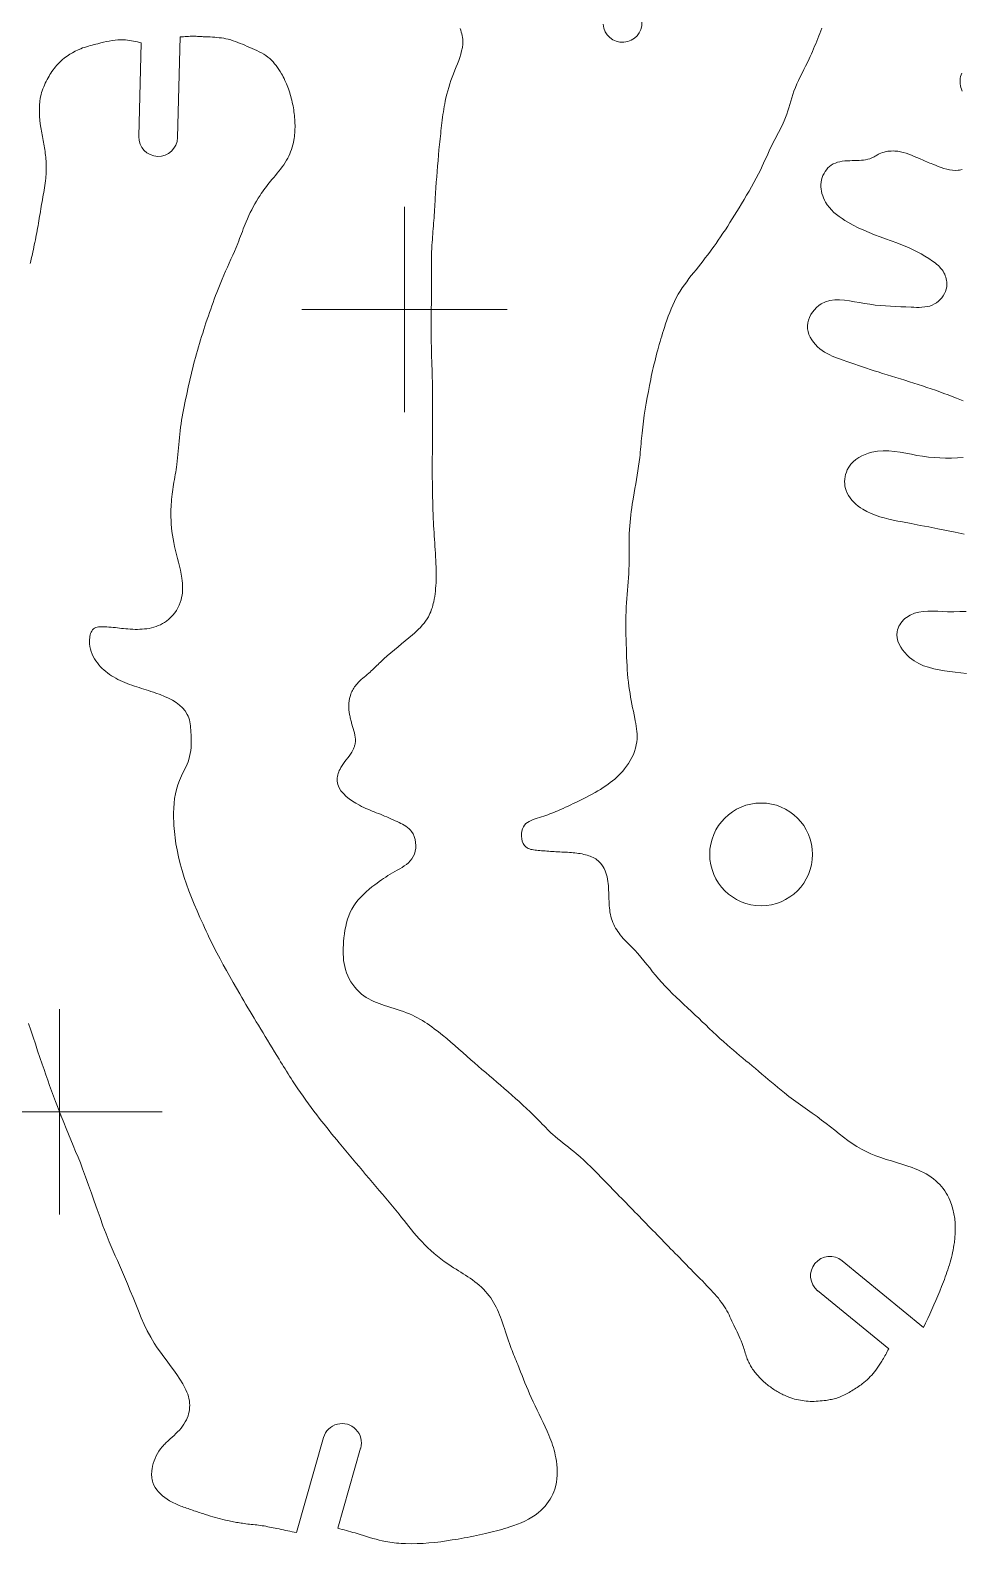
# Model space of a CAD drawing. Header units: millimetres. Extents: x -0.1 to 63, y 0 to 35.
# Drawn here: x 32.81 to 41.88, y 0.95 to 15.68 of the extents above; entities that cross this region are included whole.
import ezdxf

# ---------------------------------------------------------------- set-up
doc = ezdxf.new("R2010")
doc.units = ezdxf.units.MM
doc.header["$MEASUREMENT"] = 0
doc.header["$PDMODE"] = 2
doc.layers.add('layout2', color=7, linetype='CONTINUOUS', lineweight=0)
doc.layers.add('screw', color=7, linetype='CONTINUOUS', lineweight=0)

msp = doc.modelspace()

# ---------------------------------------------------------------- linework, layer by layer
at = {"layer": 'layout2', "color": 1, "linetype": 'CONTINUOUS'}
for p, q in [((33.871, 14.646), (33.895, 15.558)), ((34.246, 14.637), (34.272, 15.616)), ((35.667, 1.98), (35.404, 1.055)), ((36.028, 1.877), (35.806, 1.099))]:
    msp.add_line(p, q, dxfattribs=at)
at = {"layer": 'layout2', "color": 5, "linetype": 'CONTINUOUS'}
for p, q in [((40.712, 3.701), (41.504, 3.051)), ((40.474, 3.411), (41.165, 2.844))]:
    msp.add_line(p, q, dxfattribs=at)
at = {"layer": 'layout2', "color": 1, "linetype": 'CONTINUOUS'}
for points in [[(35.806, 1.099), (35.827, 1.093), (35.848, 1.087), (35.869, 1.082), (35.89, 1.076), (35.911, 1.07), (35.932, 1.064), (35.953, 1.058), (35.974, 1.052), (35.995, 1.046), (36.025, 1.036), (36.056, 1.027), (36.086, 1.018), (36.116, 1.008), (36.147, 0.999), (36.178, 0.991), (36.208, 0.983), (36.239, 0.975), (36.27, 0.969), (36.292, 0.965), (36.313, 0.961), (36.335, 0.958), (36.356, 0.956), (36.378, 0.954), (36.4, 0.952), (36.421, 0.95), (36.443, 0.949), (36.465, 0.948), (36.522, 0.947), (36.579, 0.948), (36.636, 0.951), (36.693, 0.955), (36.75, 0.96), (36.807, 0.967), (36.864, 0.975), (36.92, 0.984), (36.977, 0.993), (37.006, 0.998), (37.036, 1.004), (37.066, 1.009), (37.095, 1.015), (37.125, 1.021), (37.154, 1.027), (37.184, 1.033), (37.213, 1.04), (37.243, 1.046), (37.269, 1.052), (37.296, 1.059), (37.322, 1.065), (37.349, 1.072), (37.376, 1.079), (37.402, 1.087), (37.428, 1.095), (37.455, 1.103), (37.481, 1.111), (37.518, 1.124), (37.554, 1.138), (37.59, 1.152), (37.626, 1.168), (37.66, 1.186), (37.693, 1.205), (37.725, 1.226), (37.756, 1.249), (37.785, 1.275), (37.804, 1.294), (37.823, 1.314), (37.84, 1.335), (37.856, 1.358), (37.871, 1.381), (37.884, 1.405), (37.897, 1.429), (37.907, 1.454), (37.917, 1.48), (37.926, 1.513), (37.933, 1.546), (37.938, 1.58), (37.941, 1.614), (37.941, 1.648), (37.94, 1.683), (37.938, 1.717), (37.933, 1.751), (37.927, 1.785), (37.922, 1.81), (37.916, 1.835), (37.91, 1.859), (37.903, 1.884), (37.895, 1.908), (37.887, 1.932), (37.879, 1.956), (37.87, 1.979), (37.86, 2.003), (37.843, 2.044), (37.824, 2.086), (37.805, 2.127), (37.786, 2.167), (37.766, 2.208), (37.746, 2.249), (37.726, 2.289), (37.707, 2.33), (37.688, 2.371), (37.672, 2.406), (37.657, 2.442), (37.642, 2.477), (37.627, 2.513), (37.613, 2.549), (37.599, 2.585), (37.584, 2.62), (37.57, 2.656), (37.556, 2.692), (37.548, 2.711), (37.54, 2.731), (37.532, 2.75), (37.524, 2.769), (37.516, 2.789), (37.509, 2.808), (37.501, 2.827), (37.494, 2.847), (37.486, 2.866), (37.476, 2.895), (37.466, 2.924), (37.457, 2.953), (37.447, 2.982), (37.438, 3.011), (37.429, 3.041), (37.419, 3.07), (37.409, 3.099), (37.399, 3.128), (37.39, 3.152), (37.38, 3.177), (37.37, 3.201), (37.359, 3.225), (37.347, 3.249), (37.335, 3.273), (37.322, 3.295), (37.309, 3.318), (37.294, 3.34), (37.278, 3.362), (37.26, 3.383), (37.242, 3.404), (37.223, 3.424), (37.203, 3.444), (37.182, 3.463), (37.161, 3.481), (37.139, 3.498), (37.117, 3.515), (37.095, 3.531), (37.072, 3.546), (37.049, 3.561), (37.026, 3.576), (37.003, 3.59), (36.98, 3.605), (36.956, 3.619), (36.933, 3.634), (36.91, 3.648), (36.876, 3.672), (36.842, 3.696), (36.808, 3.721), (36.776, 3.747), (36.743, 3.773), (36.712, 3.801), (36.681, 3.829), (36.652, 3.858), (36.623, 3.888), (36.597, 3.916), (36.571, 3.945), (36.547, 3.974), (36.522, 4.004), (36.498, 4.034), (36.474, 4.064), (36.451, 4.094), (36.427, 4.124), (36.403, 4.154), (36.371, 4.193), (36.339, 4.233), (36.307, 4.271), (36.274, 4.31), (36.241, 4.349), (36.209, 4.387), (36.176, 4.426), (36.143, 4.464), (36.11, 4.503), (36.077, 4.541), (36.045, 4.579), (36.013, 4.618), (35.98, 4.656), (35.948, 4.695), (35.916, 4.733), (35.884, 4.772), (35.852, 4.811), (35.82, 4.849), (35.796, 4.879), (35.771, 4.909), (35.746, 4.939), (35.722, 4.97), (35.698, 5), (35.673, 5.03), (35.649, 5.06), (35.625, 5.091), (35.602, 5.122), (35.574, 5.157), (35.547, 5.193), (35.521, 5.23), (35.494, 5.266), (35.468, 5.303), (35.442, 5.34), (35.417, 5.377), (35.392, 5.414), (35.367, 5.452), (35.352, 5.475), (35.337, 5.499), (35.323, 5.522), (35.308, 5.546), (35.293, 5.569), (35.279, 5.593), (35.264, 5.616), (35.25, 5.64), (35.235, 5.664), (35.213, 5.701), (35.191, 5.737), (35.168, 5.774), (35.146, 5.811), (35.123, 5.848), (35.101, 5.884), (35.079, 5.921), (35.056, 5.958), (35.034, 5.995), (35.013, 6.029), (34.993, 6.062), (34.973, 6.096), (34.953, 6.13), (34.932, 6.164), (34.912, 6.198), (34.892, 6.232), (34.872, 6.266), (34.852, 6.3), (34.82, 6.356), (34.787, 6.412), (34.755, 6.469), (34.723, 6.526), (34.692, 6.583), (34.661, 6.641), (34.631, 6.698), (34.601, 6.756), (34.572, 6.815), (34.556, 6.847), (34.541, 6.879), (34.525, 6.912), (34.51, 6.945), (34.495, 6.977), (34.48, 7.01), (34.465, 7.043), (34.451, 7.076), (34.437, 7.11), (34.41, 7.174), (34.384, 7.238), (34.358, 7.303), (34.335, 7.368), (34.312, 7.434), (34.292, 7.5), (34.273, 7.567), (34.257, 7.634), (34.242, 7.702), (34.237, 7.731), (34.232, 7.761), (34.228, 7.79), (34.224, 7.82), (34.22, 7.85), (34.217, 7.88), (34.214, 7.91), (34.212, 7.94), (34.211, 7.97), (34.209, 8.016), (34.209, 8.062), (34.21, 8.109), (34.214, 8.155), (34.219, 8.201), (34.226, 8.246), (34.236, 8.29), (34.249, 8.334), (34.265, 8.377), (34.275, 8.4), (34.285, 8.423), (34.296, 8.446), (34.308, 8.468), (34.319, 8.491), (34.33, 8.513), (34.34, 8.536), (34.349, 8.559), (34.357, 8.582), (34.365, 8.611), (34.371, 8.639), (34.376, 8.668), (34.379, 8.698), (34.381, 8.728), (34.381, 8.758), (34.381, 8.788), (34.379, 8.819), (34.378, 8.85), (34.376, 8.87), (34.374, 8.89), (34.372, 8.91), (34.369, 8.929), (34.366, 8.948), (34.362, 8.967), (34.356, 8.986), (34.35, 9.003), (34.342, 9.02), (34.322, 9.054), (34.297, 9.084), (34.267, 9.112), (34.234, 9.136), (34.197, 9.158), (34.159, 9.178), (34.119, 9.196), (34.078, 9.213), (34.037, 9.228), (34.013, 9.236), (33.989, 9.244), (33.966, 9.252), (33.942, 9.259), (33.919, 9.267), (33.896, 9.274), (33.873, 9.282), (33.85, 9.289), (33.827, 9.297), (33.804, 9.305), (33.781, 9.313), (33.758, 9.322), (33.735, 9.331), (33.713, 9.34), (33.69, 9.35), (33.668, 9.361), (33.646, 9.372), (33.625, 9.385), (33.605, 9.397), (33.586, 9.41), (33.567, 9.424), (33.549, 9.438), (33.531, 9.453), (33.514, 9.469), (33.498, 9.485), (33.482, 9.503), (33.468, 9.521), (33.453, 9.541), (33.44, 9.563), (33.427, 9.585), (33.417, 9.608), (33.408, 9.632), (33.401, 9.656), (33.395, 9.682), (33.392, 9.708), (33.391, 9.736), (33.392, 9.751), (33.393, 9.765), (33.395, 9.78), (33.398, 9.794), (33.402, 9.808), (33.407, 9.821), (33.413, 9.832), (33.42, 9.843), (33.429, 9.852), (33.44, 9.859), (33.452, 9.865), (33.465, 9.869), (33.479, 9.872), (33.494, 9.873), (33.51, 9.874), (33.526, 9.874), (33.542, 9.873), (33.558, 9.872), (33.58, 9.871), (33.601, 9.869), (33.622, 9.867), (33.643, 9.865), (33.663, 9.863), (33.683, 9.86), (33.703, 9.858), (33.723, 9.856), (33.743, 9.854), (33.765, 9.852), (33.788, 9.851), (33.811, 9.849), (33.834, 9.848), (33.857, 9.848), (33.88, 9.849), (33.903, 9.85), (33.926, 9.852), (33.949, 9.854), (33.972, 9.858), (33.994, 9.863), (34.017, 9.869), (34.039, 9.876), (34.06, 9.885), (34.081, 9.894), (34.102, 9.905), (34.121, 9.916), (34.14, 9.929), (34.162, 9.947), (34.183, 9.966), (34.202, 9.987), (34.22, 10.009), (34.236, 10.033), (34.25, 10.057), (34.263, 10.083), (34.273, 10.109), (34.282, 10.136), (34.287, 10.159), (34.292, 10.182), (34.294, 10.205), (34.296, 10.228), (34.296, 10.252), (34.296, 10.275), (34.295, 10.299), (34.292, 10.322), (34.29, 10.346), (34.283, 10.385), (34.276, 10.424), (34.267, 10.463), (34.258, 10.501), (34.248, 10.539), (34.238, 10.578), (34.228, 10.616), (34.219, 10.655), (34.211, 10.693), (34.204, 10.729), (34.198, 10.764), (34.193, 10.8), (34.189, 10.836), (34.186, 10.872), (34.184, 10.908), (34.183, 10.944), (34.183, 10.98), (34.183, 11.017), (34.184, 11.041), (34.186, 11.065), (34.187, 11.09), (34.189, 11.114), (34.192, 11.138), (34.194, 11.163), (34.197, 11.187), (34.201, 11.211), (34.204, 11.235), (34.208, 11.259), (34.212, 11.283), (34.217, 11.307), (34.221, 11.331), (34.225, 11.356), (34.23, 11.38), (34.234, 11.404), (34.237, 11.428), (34.241, 11.452), (34.245, 11.485), (34.248, 11.518), (34.251, 11.55), (34.254, 11.583), (34.257, 11.616), (34.259, 11.649), (34.262, 11.682), (34.265, 11.715), (34.268, 11.748), (34.272, 11.782), (34.276, 11.816), (34.281, 11.85), (34.287, 11.884), (34.293, 11.918), (34.299, 11.952), (34.305, 11.985), (34.312, 12.019), (34.319, 12.053), (34.326, 12.087), (34.333, 12.121), (34.34, 12.155), (34.348, 12.189), (34.355, 12.224), (34.363, 12.258), (34.371, 12.292), (34.379, 12.326), (34.387, 12.36), (34.395, 12.394), (34.404, 12.428), (34.413, 12.462), (34.422, 12.496), (34.432, 12.53), (34.441, 12.564), (34.451, 12.598), (34.461, 12.632), (34.471, 12.666), (34.481, 12.699), (34.492, 12.733), (34.502, 12.766), (34.513, 12.8), (34.524, 12.833), (34.535, 12.867), (34.547, 12.9), (34.558, 12.933), (34.57, 12.966), (34.581, 12.999), (34.593, 13.032), (34.605, 13.064), (34.617, 13.097), (34.629, 13.129), (34.642, 13.161), (34.655, 13.194), (34.668, 13.226), (34.681, 13.258), (34.698, 13.297), (34.715, 13.335), (34.732, 13.374), (34.75, 13.412), (34.767, 13.451), (34.784, 13.49), (34.801, 13.528), (34.817, 13.567), (34.833, 13.606), (34.842, 13.63), (34.851, 13.653), (34.86, 13.676), (34.869, 13.7), (34.878, 13.723), (34.887, 13.747), (34.896, 13.77), (34.905, 13.793), (34.914, 13.817), (34.927, 13.846), (34.94, 13.876), (34.954, 13.905), (34.969, 13.934), (34.984, 13.962), (34.999, 13.99), (35.016, 14.018), (35.032, 14.046), (35.05, 14.073), (35.062, 14.091), (35.074, 14.108), (35.087, 14.126), (35.099, 14.143), (35.112, 14.161), (35.126, 14.178), (35.139, 14.195), (35.153, 14.212), (35.166, 14.228), (35.183, 14.248), (35.2, 14.268), (35.216, 14.289), (35.233, 14.309), (35.249, 14.329), (35.265, 14.35), (35.28, 14.371), (35.294, 14.392), (35.308, 14.415), (35.319, 14.435), (35.329, 14.456), (35.339, 14.477), (35.347, 14.498), (35.355, 14.52), (35.362, 14.542), (35.369, 14.564), (35.374, 14.587), (35.379, 14.61), (35.382, 14.628), (35.384, 14.646), (35.386, 14.664), (35.388, 14.683), (35.389, 14.701), (35.389, 14.719), (35.39, 14.738), (35.39, 14.756), (35.389, 14.774), (35.389, 14.793), (35.387, 14.812), (35.386, 14.831), (35.384, 14.85), (35.382, 14.869), (35.38, 14.888), (35.377, 14.907), (35.374, 14.926), (35.371, 14.944), (35.367, 14.963), (35.363, 14.982), (35.359, 15), (35.354, 15.019), (35.349, 15.037), (35.344, 15.055), (35.338, 15.073), (35.332, 15.091), (35.326, 15.109), (35.32, 15.126), (35.313, 15.143), (35.306, 15.16), (35.299, 15.177), (35.292, 15.193), (35.284, 15.21), (35.276, 15.226), (35.267, 15.242), (35.258, 15.258), (35.246, 15.278), (35.234, 15.298), (35.221, 15.317), (35.207, 15.336), (35.192, 15.355), (35.177, 15.372), (35.161, 15.389), (35.144, 15.405), (35.127, 15.419), (35.106, 15.434), (35.086, 15.448), (35.064, 15.461), (35.042, 15.472), (35.019, 15.484), (34.996, 15.494), (34.972, 15.504), (34.949, 15.514), (34.925, 15.524), (34.902, 15.534), (34.879, 15.544), (34.857, 15.553), (34.834, 15.562), (34.811, 15.571), (34.788, 15.579), (34.765, 15.586), (34.741, 15.593), (34.718, 15.598), (34.697, 15.603), (34.675, 15.606), (34.653, 15.608), (34.631, 15.61), (34.61, 15.612), (34.588, 15.613), (34.566, 15.615), (34.544, 15.616), (34.522, 15.617), (34.51, 15.618), (34.498, 15.618), (34.487, 15.619), (34.475, 15.62), (34.464, 15.62), (34.452, 15.621), (34.441, 15.621), (34.429, 15.622), (34.418, 15.622), (34.402, 15.622), (34.386, 15.622), (34.369, 15.622), (34.353, 15.621), (34.337, 15.62), (34.321, 15.619), (34.304, 15.618), (34.288, 15.617), (34.272, 15.616)], [(33.098, 5.151), (33.1, 5.146), (33.102, 5.14), (33.105, 5.135), (33.107, 5.13), (33.109, 5.124), (33.111, 5.119), (33.113, 5.114), (33.115, 5.108), (33.117, 5.103), (33.14, 5.047), (33.163, 4.991), (33.186, 4.935), (33.21, 4.879), (33.233, 4.823), (33.256, 4.766), (33.279, 4.71), (33.302, 4.654), (33.324, 4.597), (33.353, 4.519), (33.382, 4.439), (33.41, 4.36), (33.437, 4.281), (33.465, 4.201), (33.493, 4.122), (33.522, 4.043), (33.552, 3.964), (33.583, 3.886), (33.602, 3.841), (33.621, 3.795), (33.641, 3.75), (33.662, 3.704), (33.682, 3.659), (33.702, 3.613), (33.722, 3.568), (33.742, 3.522), (33.762, 3.476), (33.788, 3.41), (33.814, 3.344), (33.84, 3.278), (33.867, 3.213), (33.894, 3.147), (33.922, 3.083), (33.953, 3.02), (33.986, 2.958), (34.021, 2.899), (34.05, 2.854), (34.081, 2.811), (34.113, 2.768), (34.145, 2.725), (34.177, 2.682), (34.209, 2.639), (34.24, 2.595), (34.27, 2.55), (34.298, 2.504), (34.309, 2.484), (34.319, 2.464), (34.329, 2.444), (34.338, 2.423), (34.346, 2.402), (34.353, 2.381), (34.358, 2.36), (34.363, 2.338), (34.365, 2.316), (34.366, 2.295), (34.365, 2.274), (34.363, 2.253), (34.36, 2.232), (34.355, 2.212), (34.349, 2.191), (34.341, 2.171), (34.333, 2.152), (34.323, 2.133), (34.31, 2.112), (34.296, 2.092), (34.281, 2.073), (34.265, 2.054), (34.248, 2.036), (34.231, 2.019), (34.213, 2.002), (34.195, 1.985), (34.176, 1.968), (34.167, 1.96), (34.158, 1.952), (34.149, 1.943), (34.14, 1.935), (34.131, 1.926), (34.123, 1.918), (34.114, 1.909), (34.106, 1.9), (34.098, 1.891), (34.082, 1.87), (34.066, 1.848), (34.052, 1.826), (34.04, 1.802), (34.028, 1.778), (34.019, 1.753), (34.01, 1.728), (34.004, 1.702), (33.999, 1.675), (33.997, 1.66), (33.996, 1.645), (33.995, 1.63), (33.995, 1.615), (33.996, 1.6), (33.997, 1.585), (34, 1.571), (34.003, 1.556), (34.007, 1.542), (34.017, 1.518), (34.03, 1.494), (34.045, 1.472), (34.062, 1.451), (34.081, 1.432), (34.101, 1.413), (34.123, 1.396), (34.146, 1.38), (34.169, 1.366), (34.183, 1.358), (34.196, 1.351), (34.209, 1.344), (34.223, 1.338), (34.237, 1.331), (34.25, 1.326), (34.264, 1.32), (34.278, 1.314), (34.292, 1.309), (34.306, 1.304), (34.321, 1.299), (34.335, 1.294), (34.349, 1.289), (34.364, 1.284), (34.378, 1.279), (34.393, 1.274), (34.407, 1.269), (34.422, 1.264), (34.435, 1.26), (34.449, 1.255), (34.462, 1.251), (34.476, 1.246), (34.489, 1.242), (34.502, 1.238), (34.516, 1.233), (34.529, 1.229), (34.543, 1.225), (34.567, 1.217), (34.591, 1.21), (34.616, 1.203), (34.64, 1.197), (34.664, 1.19), (34.689, 1.184), (34.714, 1.178), (34.738, 1.172), (34.763, 1.167), (34.778, 1.164), (34.792, 1.161), (34.807, 1.158), (34.821, 1.155), (34.836, 1.153), (34.85, 1.15), (34.865, 1.148), (34.88, 1.146), (34.894, 1.144), (34.912, 1.141), (34.93, 1.139), (34.947, 1.137), (34.965, 1.135), (34.983, 1.134), (35.001, 1.132), (35.018, 1.13), (35.036, 1.127), (35.054, 1.125), (35.072, 1.122), (35.09, 1.12), (35.107, 1.117), (35.125, 1.113), (35.143, 1.11), (35.16, 1.106), (35.178, 1.103), (35.196, 1.099), (35.213, 1.095), (35.235, 1.091), (35.256, 1.086), (35.277, 1.082), (35.298, 1.077), (35.319, 1.073), (35.34, 1.068), (35.362, 1.064), (35.383, 1.059), (35.404, 1.055)]]:
    msp.add_lwpolyline(points, dxfattribs=at)
at = {"layer": 'layout2', "color": 6, "linetype": 'CONTINUOUS'}
for points in [[(36.995, 15.697), (37.002, 15.68), (37.007, 15.663), (37.012, 15.646), (37.015, 15.628), (37.018, 15.611), (37.021, 15.593), (37.022, 15.576), (37.021, 15.544), (37.018, 15.512), (37.011, 15.48), (37.003, 15.448), (36.993, 15.417), (36.982, 15.385), (36.969, 15.354), (36.957, 15.323), (36.944, 15.292), (36.931, 15.258), (36.919, 15.225), (36.907, 15.191), (36.896, 15.158), (36.885, 15.124), (36.875, 15.091), (36.866, 15.057), (36.858, 15.023), (36.851, 14.989), (36.846, 14.963), (36.841, 14.937), (36.837, 14.911), (36.833, 14.885), (36.829, 14.859), (36.826, 14.833), (36.823, 14.806), (36.819, 14.78), (36.816, 14.754), (36.813, 14.728), (36.81, 14.701), (36.807, 14.675), (36.804, 14.649), (36.801, 14.623), (36.799, 14.596), (36.796, 14.57), (36.793, 14.544), (36.79, 14.518), (36.785, 14.465), (36.781, 14.412), (36.776, 14.359), (36.772, 14.306), (36.768, 14.254), (36.764, 14.201), (36.761, 14.148), (36.757, 14.095), (36.754, 14.042), (36.752, 14.015), (36.751, 13.989), (36.749, 13.962), (36.747, 13.935), (36.746, 13.909), (36.744, 13.882), (36.742, 13.856), (36.74, 13.829), (36.738, 13.803), (36.736, 13.776), (36.734, 13.749), (36.732, 13.723), (36.73, 13.696), (36.728, 13.669), (36.726, 13.643), (36.724, 13.616), (36.722, 13.589), (36.721, 13.563), (36.719, 13.513), (36.718, 13.464), (36.717, 13.414), (36.717, 13.365), (36.717, 13.315), (36.717, 13.266), (36.717, 13.216), (36.718, 13.166), (36.718, 13.117), (36.717, 13.083), (36.717, 13.049), (36.717, 13.015), (36.716, 12.98), (36.716, 12.946), (36.715, 12.912), (36.715, 12.878), (36.714, 12.844), (36.714, 12.81), (36.714, 12.776), (36.715, 12.742), (36.715, 12.707), (36.715, 12.673), (36.716, 12.639), (36.717, 12.604), (36.717, 12.57), (36.718, 12.536), (36.719, 12.502), (36.719, 12.501), (36.719, 12.501), (36.719, 12.501), (36.719, 12.5), (36.719, 12.5), (36.719, 12.5), (36.719, 12.499), (36.719, 12.499), (36.719, 12.499)], [(33.895, 15.558), (33.876, 15.562), (33.857, 15.567), (33.837, 15.571), (33.818, 15.575), (33.799, 15.579), (33.78, 15.582), (33.76, 15.585), (33.741, 15.587), (33.721, 15.588), (33.694, 15.588), (33.666, 15.587), (33.639, 15.584), (33.611, 15.58), (33.583, 15.575), (33.556, 15.57), (33.528, 15.564), (33.501, 15.557), (33.473, 15.55), (33.454, 15.546), (33.436, 15.541), (33.417, 15.536), (33.398, 15.531), (33.38, 15.526), (33.361, 15.52), (33.343, 15.514), (33.324, 15.508), (33.306, 15.501), (33.279, 15.489), (33.251, 15.476), (33.225, 15.462), (33.199, 15.447), (33.174, 15.43), (33.149, 15.412), (33.126, 15.393), (33.104, 15.373), (33.083, 15.351), (33.071, 15.338), (33.059, 15.324), (33.048, 15.309), (33.037, 15.295), (33.026, 15.28), (33.016, 15.264), (33.006, 15.249), (32.997, 15.233), (32.988, 15.217), (32.978, 15.2), (32.969, 15.182), (32.961, 15.165), (32.952, 15.147), (32.945, 15.129), (32.937, 15.111), (32.931, 15.092), (32.925, 15.074), (32.92, 15.055), (32.912, 15.021), (32.907, 14.986), (32.904, 14.95), (32.903, 14.914), (32.903, 14.878), (32.905, 14.842), (32.908, 14.806), (32.912, 14.771), (32.917, 14.735), (32.92, 14.717), (32.923, 14.699), (32.926, 14.681), (32.929, 14.663), (32.933, 14.645), (32.936, 14.627), (32.939, 14.609), (32.942, 14.591), (32.946, 14.573), (32.949, 14.555), (32.952, 14.537), (32.955, 14.519), (32.958, 14.501), (32.96, 14.482), (32.962, 14.464), (32.965, 14.446), (32.966, 14.427), (32.968, 14.409), (32.969, 14.39), (32.97, 14.371), (32.97, 14.352), (32.97, 14.334), (32.97, 14.315), (32.969, 14.296), (32.968, 14.277), (32.967, 14.258), (32.965, 14.24), (32.963, 14.216), (32.96, 14.193), (32.957, 14.17), (32.953, 14.148), (32.949, 14.125), (32.945, 14.102), (32.941, 14.079), (32.937, 14.056), (32.933, 14.033), (32.929, 14.01), (32.925, 13.987), (32.922, 13.964), (32.918, 13.941), (32.914, 13.917), (32.91, 13.894), (32.906, 13.871), (32.902, 13.848), (32.898, 13.825), (32.894, 13.802), (32.89, 13.778), (32.886, 13.755), (32.882, 13.732), (32.877, 13.709), (32.873, 13.686), (32.868, 13.663), (32.864, 13.64), (32.859, 13.616), (32.854, 13.593), (32.85, 13.57), (32.845, 13.547), (32.84, 13.524), (32.835, 13.501), (32.829, 13.478), (32.824, 13.455), (32.819, 13.432), (32.814, 13.409)], [(41.88, 15.089), (41.872, 15.106), (41.866, 15.124), (41.863, 15.141), (41.86, 15.158), (41.859, 15.176), (41.859, 15.194), (41.861, 15.211), (41.865, 15.229), (41.869, 15.246), (41.876, 15.262)], [(41.89, 12.074), (41.857, 12.087), (41.825, 12.1), (41.784, 12.115), (41.743, 12.131), (41.702, 12.146), (41.661, 12.161), (41.619, 12.176), (41.578, 12.19), (41.536, 12.204), (41.494, 12.218), (41.452, 12.232), (41.409, 12.246), (41.366, 12.259), (41.322, 12.273), (41.279, 12.286), (41.235, 12.3), (41.192, 12.313), (41.149, 12.327), (41.105, 12.34), (41.062, 12.354), (41.024, 12.366), (40.986, 12.379), (40.948, 12.391), (40.91, 12.404), (40.872, 12.417), (40.835, 12.43), (40.797, 12.443), (40.759, 12.456), (40.721, 12.469), (40.695, 12.478), (40.668, 12.488), (40.642, 12.498), (40.616, 12.508), (40.591, 12.52), (40.566, 12.533), (40.542, 12.547), (40.518, 12.562), (40.495, 12.579), (40.473, 12.599), (40.452, 12.62), (40.433, 12.643), (40.416, 12.668), (40.401, 12.693), (40.389, 12.72), (40.381, 12.747), (40.375, 12.775), (40.374, 12.803), (40.377, 12.831), (40.384, 12.859), (40.394, 12.886), (40.408, 12.912), (40.424, 12.937), (40.442, 12.96), (40.463, 12.981), (40.485, 13), (40.509, 13.016), (40.55, 13.036), (40.594, 13.049), (40.64, 13.055), (40.687, 13.056), (40.735, 13.053), (40.784, 13.047), (40.833, 13.038), (40.882, 13.029), (40.931, 13.021), (40.982, 13.013), (41.033, 13.006), (41.083, 13.001), (41.133, 12.997), (41.182, 12.994), (41.232, 12.991), (41.282, 12.989), (41.332, 12.987), (41.383, 12.985), (41.41, 12.984), (41.436, 12.983), (41.463, 12.983), (41.489, 12.984), (41.515, 12.987), (41.54, 12.991), (41.565, 12.996), (41.589, 13.005), (41.612, 13.016), (41.631, 13.028), (41.649, 13.042), (41.666, 13.059), (41.682, 13.077), (41.696, 13.096), (41.707, 13.117), (41.717, 13.139), (41.724, 13.161), (41.729, 13.184), (41.73, 13.2), (41.731, 13.215), (41.73, 13.231), (41.728, 13.246), (41.725, 13.262), (41.721, 13.277), (41.716, 13.291), (41.71, 13.305), (41.703, 13.319), (41.694, 13.334), (41.684, 13.349), (41.673, 13.363), (41.66, 13.376), (41.648, 13.389), (41.634, 13.401), (41.62, 13.412), (41.606, 13.423), (41.592, 13.434), (41.555, 13.459), (41.518, 13.482), (41.481, 13.504), (41.442, 13.524), (41.403, 13.543), (41.364, 13.561), (41.324, 13.578), (41.283, 13.594), (41.243, 13.61), (41.189, 13.63), (41.135, 13.65), (41.081, 13.67), (41.028, 13.69), (40.975, 13.711), (40.922, 13.734), (40.869, 13.758), (40.818, 13.784), (40.767, 13.812), (40.738, 13.829), (40.711, 13.847), (40.684, 13.866), (40.658, 13.886), (40.633, 13.908), (40.61, 13.931), (40.588, 13.955), (40.568, 13.981), (40.551, 14.008), (40.54, 14.028), (40.531, 14.048), (40.523, 14.069), (40.516, 14.091), (40.511, 14.113), (40.508, 14.135), (40.506, 14.158), (40.506, 14.18), (40.509, 14.203), (40.513, 14.225), (40.519, 14.246), (40.526, 14.267), (40.536, 14.287), (40.547, 14.306), (40.559, 14.323), (40.573, 14.34), (40.589, 14.354), (40.605, 14.367), (40.625, 14.379), (40.646, 14.388), (40.667, 14.396), (40.69, 14.401), (40.714, 14.406), (40.738, 14.408), (40.762, 14.41), (40.787, 14.411), (40.811, 14.412), (40.834, 14.412), (40.856, 14.413), (40.878, 14.414), (40.899, 14.415), (40.92, 14.417), (40.941, 14.42), (40.962, 14.425), (40.982, 14.43), (41.001, 14.438), (41.009, 14.442), (41.017, 14.446), (41.025, 14.45), (41.033, 14.455), (41.041, 14.459), (41.049, 14.464), (41.057, 14.468), (41.065, 14.473), (41.073, 14.477), (41.089, 14.484), (41.105, 14.49), (41.122, 14.495), (41.139, 14.499), (41.156, 14.502), (41.173, 14.504), (41.19, 14.505), (41.208, 14.506), (41.225, 14.505), (41.253, 14.503), (41.28, 14.498), (41.307, 14.491), (41.334, 14.483), (41.361, 14.474), (41.387, 14.464), (41.413, 14.453), (41.439, 14.442), (41.465, 14.431), (41.479, 14.425), (41.493, 14.419), (41.507, 14.413), (41.521, 14.407), (41.536, 14.4), (41.55, 14.394), (41.564, 14.388), (41.579, 14.382), (41.593, 14.376), (41.62, 14.366), (41.647, 14.355), (41.675, 14.345), (41.702, 14.336), (41.73, 14.329), (41.758, 14.323), (41.786, 14.319), (41.814, 14.317), (41.842, 14.318), (41.855, 14.32), (41.867, 14.321), (41.88, 14.324)], [(41.899, 10.776), (41.813, 10.794), (41.728, 10.811), (41.642, 10.828), (41.556, 10.845), (41.47, 10.861), (41.384, 10.878), (41.298, 10.895), (41.254, 10.903), (41.209, 10.912), (41.166, 10.922), (41.122, 10.933), (41.079, 10.945), (41.036, 10.96), (40.995, 10.976), (40.954, 10.996), (40.914, 11.018), (40.891, 11.033), (40.868, 11.049), (40.846, 11.067), (40.825, 11.086), (40.806, 11.106), (40.789, 11.128), (40.773, 11.15), (40.76, 11.174), (40.75, 11.2), (40.744, 11.221), (40.739, 11.243), (40.737, 11.266), (40.736, 11.289), (40.738, 11.312), (40.741, 11.335), (40.746, 11.357), (40.753, 11.379), (40.762, 11.4), (40.778, 11.429), (40.798, 11.455), (40.821, 11.479), (40.847, 11.501), (40.875, 11.52), (40.905, 11.537), (40.936, 11.551), (40.969, 11.563), (41.001, 11.572), (41.056, 11.582), (41.111, 11.587), (41.166, 11.586), (41.221, 11.581), (41.276, 11.573), (41.331, 11.563), (41.386, 11.553), (41.44, 11.542), (41.495, 11.533), (41.551, 11.525), (41.607, 11.52), (41.663, 11.517), (41.719, 11.516), (41.776, 11.516), (41.833, 11.517), (41.891, 11.52)], [(41.921, 9.418), (41.867, 9.426), (41.811, 9.433), (41.759, 9.439), (41.707, 9.446), (41.655, 9.455), (41.604, 9.465), (41.553, 9.479), (41.504, 9.495), (41.457, 9.517), (41.412, 9.543), (41.369, 9.576), (41.344, 9.598), (41.321, 9.622), (41.3, 9.649), (41.282, 9.676), (41.267, 9.705), (41.255, 9.735), (41.248, 9.765), (41.245, 9.795), (41.247, 9.825), (41.251, 9.843), (41.257, 9.861), (41.265, 9.878), (41.274, 9.894), (41.284, 9.91), (41.296, 9.925), (41.309, 9.94), (41.323, 9.953), (41.337, 9.965), (41.374, 9.988), (41.415, 10.005), (41.457, 10.016), (41.502, 10.023), (41.547, 10.026), (41.594, 10.026), (41.642, 10.024), (41.689, 10.022), (41.736, 10.02), (41.798, 10.019), (41.858, 10.021), (41.918, 10.023)], [(32.799, 6.012), (32.82, 5.946), (32.842, 5.879), (32.864, 5.813), (32.886, 5.747), (32.908, 5.681), (32.931, 5.615), (32.949, 5.563), (32.967, 5.511), (32.985, 5.459), (33.003, 5.408), (33.022, 5.356), (33.04, 5.305), (33.059, 5.253), (33.079, 5.202), (33.098, 5.151)]]:
    msp.add_lwpolyline(points, dxfattribs=at)
at = {"layer": 'layout2', "color": 5, "linetype": 'CONTINUOUS'}
for points in [[(41.504, 3.051), (41.524, 3.095), (41.545, 3.139), (41.565, 3.183), (41.585, 3.227), (41.605, 3.272), (41.624, 3.316), (41.643, 3.36), (41.662, 3.405), (41.68, 3.45), (41.689, 3.474), (41.698, 3.497), (41.707, 3.521), (41.716, 3.544), (41.724, 3.568), (41.732, 3.592), (41.74, 3.615), (41.748, 3.639), (41.755, 3.663), (41.762, 3.687), (41.769, 3.71), (41.775, 3.734), (41.781, 3.758), (41.786, 3.782), (41.792, 3.806), (41.796, 3.83), (41.8, 3.854), (41.804, 3.879), (41.809, 3.925), (41.813, 3.972), (41.813, 4.019), (41.812, 4.066), (41.808, 4.113), (41.8, 4.159), (41.79, 4.205), (41.777, 4.249), (41.76, 4.292), (41.749, 4.316), (41.737, 4.339), (41.724, 4.361), (41.71, 4.383), (41.694, 4.404), (41.678, 4.424), (41.661, 4.444), (41.643, 4.462), (41.625, 4.479), (41.602, 4.498), (41.578, 4.516), (41.554, 4.532), (41.529, 4.547), (41.503, 4.561), (41.476, 4.574), (41.449, 4.587), (41.421, 4.598), (41.394, 4.609), (41.343, 4.627), (41.292, 4.643), (41.242, 4.659), (41.191, 4.674), (41.14, 4.689), (41.09, 4.706), (41.04, 4.723), (40.992, 4.742), (40.945, 4.764), (40.899, 4.788), (40.854, 4.815), (40.81, 4.844), (40.768, 4.874), (40.725, 4.906), (40.683, 4.939), (40.642, 4.972), (40.6, 5.005), (40.558, 5.038), (40.513, 5.072), (40.468, 5.105), (40.422, 5.138), (40.376, 5.17), (40.331, 5.203), (40.285, 5.235), (40.24, 5.268), (40.195, 5.302), (40.151, 5.336), (40.119, 5.361), (40.087, 5.387), (40.056, 5.413), (40.024, 5.439), (39.993, 5.466), (39.962, 5.493), (39.931, 5.519), (39.9, 5.546), (39.869, 5.572), (39.838, 5.598), (39.807, 5.624), (39.776, 5.649), (39.746, 5.674), (39.715, 5.7), (39.684, 5.726), (39.654, 5.751), (39.623, 5.777), (39.593, 5.804), (39.558, 5.835), (39.523, 5.867), (39.489, 5.899), (39.455, 5.931), (39.42, 5.964), (39.386, 5.997), (39.352, 6.029), (39.318, 6.062), (39.284, 6.094), (39.246, 6.129), (39.209, 6.163), (39.172, 6.198), (39.135, 6.232), (39.098, 6.267), (39.061, 6.302), (39.026, 6.338), (38.991, 6.374), (38.957, 6.412), (38.927, 6.446), (38.898, 6.481), (38.869, 6.516), (38.841, 6.552), (38.812, 6.587), (38.783, 6.623), (38.754, 6.658), (38.724, 6.692), (38.694, 6.725), (38.678, 6.742), (38.662, 6.758), (38.646, 6.774), (38.63, 6.79), (38.614, 6.806), (38.599, 6.822), (38.583, 6.839), (38.569, 6.856), (38.554, 6.874), (38.542, 6.89), (38.53, 6.906), (38.519, 6.923), (38.509, 6.94), (38.499, 6.958), (38.49, 6.976), (38.482, 6.995), (38.475, 7.013), (38.468, 7.032), (38.462, 7.053), (38.458, 7.073), (38.454, 7.094), (38.451, 7.115), (38.449, 7.137), (38.447, 7.158), (38.446, 7.18), (38.445, 7.201), (38.444, 7.222), (38.443, 7.244), (38.443, 7.266), (38.442, 7.287), (38.441, 7.309), (38.44, 7.33), (38.438, 7.352), (38.436, 7.373), (38.433, 7.395), (38.43, 7.417), (38.425, 7.438), (38.42, 7.459), (38.413, 7.479), (38.406, 7.499), (38.397, 7.519), (38.387, 7.538), (38.376, 7.555), (38.363, 7.572), (38.349, 7.587), (38.338, 7.596), (38.327, 7.605), (38.315, 7.613), (38.302, 7.621), (38.289, 7.627), (38.275, 7.634), (38.261, 7.639), (38.247, 7.644), (38.233, 7.649), (38.216, 7.654), (38.199, 7.658), (38.182, 7.662), (38.165, 7.665), (38.148, 7.668), (38.13, 7.67), (38.113, 7.672), (38.096, 7.674), (38.078, 7.675), (38.059, 7.677), (38.041, 7.678), (38.022, 7.679), (38.003, 7.68), (37.984, 7.681), (37.966, 7.682), (37.947, 7.683), (37.928, 7.684), (37.91, 7.685), (37.893, 7.686), (37.876, 7.687), (37.859, 7.688), (37.841, 7.689), (37.824, 7.691), (37.807, 7.692), (37.789, 7.693), (37.772, 7.695), (37.754, 7.696), (37.739, 7.698), (37.725, 7.699), (37.711, 7.701), (37.697, 7.704), (37.683, 7.707), (37.67, 7.711), (37.658, 7.716), (37.647, 7.722), (37.636, 7.73), (37.621, 7.746), (37.609, 7.765), (37.6, 7.787), (37.595, 7.81), (37.592, 7.835), (37.592, 7.86), (37.595, 7.884), (37.602, 7.906), (37.611, 7.927), (37.622, 7.943), (37.636, 7.957), (37.652, 7.969), (37.669, 7.979), (37.687, 7.988), (37.706, 7.996), (37.726, 8.003), (37.746, 8.009), (37.767, 8.016), (37.788, 8.023), (37.809, 8.03), (37.829, 8.037), (37.849, 8.044), (37.869, 8.052), (37.889, 8.059), (37.908, 8.067), (37.928, 8.075), (37.947, 8.083), (37.972, 8.094), (37.997, 8.105), (38.022, 8.116), (38.047, 8.128), (38.072, 8.14), (38.097, 8.152), (38.122, 8.164), (38.147, 8.176), (38.172, 8.188), (38.2, 8.202), (38.227, 8.216), (38.255, 8.231), (38.282, 8.245), (38.309, 8.26), (38.335, 8.275), (38.362, 8.291), (38.388, 8.308), (38.413, 8.325), (38.435, 8.341), (38.457, 8.357), (38.479, 8.374), (38.5, 8.391), (38.52, 8.409), (38.54, 8.428), (38.559, 8.448), (38.578, 8.468), (38.595, 8.49), (38.615, 8.516), (38.634, 8.543), (38.651, 8.571), (38.667, 8.6), (38.681, 8.63), (38.693, 8.66), (38.703, 8.691), (38.71, 8.723), (38.715, 8.754), (38.717, 8.78), (38.718, 8.805), (38.717, 8.83), (38.715, 8.855), (38.713, 8.881), (38.709, 8.906), (38.705, 8.932), (38.7, 8.957), (38.695, 8.982), (38.688, 9.017), (38.681, 9.052), (38.674, 9.086), (38.668, 9.121), (38.661, 9.155), (38.655, 9.189), (38.649, 9.224), (38.643, 9.258), (38.638, 9.293), (38.633, 9.333), (38.629, 9.373), (38.625, 9.414), (38.622, 9.454), (38.62, 9.495), (38.618, 9.536), (38.616, 9.577), (38.614, 9.617), (38.613, 9.658), (38.612, 9.704), (38.61, 9.749), (38.609, 9.795), (38.608, 9.84), (38.608, 9.886), (38.608, 9.931), (38.609, 9.977), (38.61, 10.022), (38.612, 10.068), (38.615, 10.108), (38.617, 10.149), (38.621, 10.189), (38.624, 10.23), (38.627, 10.27), (38.631, 10.311), (38.634, 10.351), (38.636, 10.392), (38.638, 10.432), (38.639, 10.476), (38.64, 10.519), (38.64, 10.562), (38.64, 10.606), (38.641, 10.649), (38.641, 10.692), (38.641, 10.736), (38.642, 10.779), (38.644, 10.822), (38.647, 10.857), (38.649, 10.892), (38.653, 10.927), (38.657, 10.962), (38.661, 10.997), (38.666, 11.031), (38.671, 11.066), (38.676, 11.101), (38.682, 11.136), (38.689, 11.179), (38.696, 11.221), (38.704, 11.264), (38.711, 11.307), (38.718, 11.35), (38.725, 11.393), (38.732, 11.436), (38.738, 11.479), (38.743, 11.522), (38.746, 11.548), (38.749, 11.575), (38.751, 11.601), (38.754, 11.628), (38.756, 11.654), (38.758, 11.68), (38.761, 11.707), (38.763, 11.733), (38.766, 11.76), (38.772, 11.818), (38.78, 11.876), (38.788, 11.934), (38.796, 11.992), (38.806, 12.05), (38.816, 12.107), (38.827, 12.165), (38.838, 12.222), (38.85, 12.28), (38.856, 12.309), (38.862, 12.338), (38.869, 12.367), (38.875, 12.396), (38.882, 12.425), (38.889, 12.454), (38.896, 12.483), (38.903, 12.511), (38.91, 12.54), (38.918, 12.568), (38.925, 12.595), (38.933, 12.622), (38.941, 12.65), (38.949, 12.677), (38.957, 12.704), (38.965, 12.731), (38.974, 12.758), (38.983, 12.786), (38.995, 12.823), (39.007, 12.86), (39.021, 12.897), (39.035, 12.934), (39.049, 12.97), (39.065, 13.006), (39.081, 13.041), (39.099, 13.076), (39.118, 13.11), (39.137, 13.142), (39.157, 13.173), (39.178, 13.203), (39.2, 13.233), (39.222, 13.263), (39.245, 13.292), (39.269, 13.321), (39.292, 13.35), (39.315, 13.379), (39.337, 13.407), (39.359, 13.435), (39.381, 13.464), (39.403, 13.492), (39.424, 13.52), (39.445, 13.549), (39.466, 13.578), (39.486, 13.606), (39.507, 13.636), (39.53, 13.67), (39.553, 13.704), (39.576, 13.739), (39.599, 13.774), (39.621, 13.809), (39.643, 13.844), (39.665, 13.88), (39.687, 13.915), (39.709, 13.951), (39.734, 13.992), (39.758, 14.033), (39.783, 14.074), (39.807, 14.115), (39.831, 14.157), (39.854, 14.199), (39.877, 14.241), (39.899, 14.283), (39.92, 14.326), (39.934, 14.356), (39.948, 14.386), (39.961, 14.416), (39.975, 14.446), (39.988, 14.476), (40.002, 14.506), (40.016, 14.536), (40.03, 14.566), (40.045, 14.596), (40.057, 14.618), (40.069, 14.641), (40.081, 14.663), (40.093, 14.686), (40.105, 14.708), (40.117, 14.731), (40.128, 14.754), (40.139, 14.777), (40.149, 14.8), (40.161, 14.831), (40.173, 14.863), (40.183, 14.895), (40.193, 14.927), (40.202, 14.959), (40.212, 14.991), (40.222, 15.023), (40.232, 15.055), (40.243, 15.087), (40.257, 15.123), (40.272, 15.158), (40.288, 15.193), (40.305, 15.228), (40.322, 15.263), (40.339, 15.298), (40.357, 15.332), (40.374, 15.367), (40.39, 15.402), (40.402, 15.426), (40.413, 15.451), (40.423, 15.475), (40.434, 15.5), (40.444, 15.525), (40.455, 15.55), (40.465, 15.575), (40.475, 15.6), (40.485, 15.625), (40.495, 15.65), (40.505, 15.675), (40.514, 15.7)], [(36.719, 12.499), (36.72, 12.459), (36.721, 12.419), (36.723, 12.379), (36.724, 12.34), (36.725, 12.3), (36.726, 12.26), (36.727, 12.22), (36.727, 12.181), (36.728, 12.141), (36.728, 12.118), (36.728, 12.095), (36.728, 12.072), (36.728, 12.049), (36.728, 12.026), (36.728, 12.003), (36.728, 11.98), (36.728, 11.957), (36.728, 11.934), (36.728, 11.888), (36.728, 11.842), (36.727, 11.795), (36.727, 11.749), (36.727, 11.703), (36.726, 11.657), (36.726, 11.611), (36.726, 11.565), (36.725, 11.518), (36.725, 11.456), (36.725, 11.394), (36.725, 11.332), (36.726, 11.27), (36.726, 11.208), (36.727, 11.146), (36.729, 11.083), (36.731, 11.021), (36.733, 10.959), (36.735, 10.926), (36.736, 10.892), (36.738, 10.858), (36.74, 10.825), (36.742, 10.791), (36.744, 10.758), (36.746, 10.724), (36.749, 10.69), (36.751, 10.657), (36.753, 10.623), (36.755, 10.589), (36.757, 10.556), (36.759, 10.522), (36.761, 10.489), (36.762, 10.455), (36.763, 10.421), (36.763, 10.388), (36.763, 10.354), (36.763, 10.327), (36.762, 10.301), (36.76, 10.274), (36.758, 10.247), (36.756, 10.221), (36.753, 10.195), (36.749, 10.168), (36.745, 10.142), (36.739, 10.116), (36.735, 10.099), (36.731, 10.083), (36.726, 10.066), (36.721, 10.05), (36.716, 10.034), (36.71, 10.018), (36.703, 10.003), (36.696, 9.987), (36.688, 9.972), (36.675, 9.95), (36.66, 9.929), (36.645, 9.908), (36.628, 9.888), (36.61, 9.868), (36.592, 9.849), (36.572, 9.831), (36.553, 9.813), (36.533, 9.795), (36.498, 9.765), (36.463, 9.736), (36.427, 9.707), (36.392, 9.678), (36.357, 9.649), (36.322, 9.62), (36.287, 9.591), (36.253, 9.561), (36.22, 9.53), (36.209, 9.519), (36.198, 9.508), (36.187, 9.497), (36.176, 9.487), (36.165, 9.476), (36.154, 9.465), (36.143, 9.454), (36.132, 9.444), (36.121, 9.433), (36.107, 9.421), (36.092, 9.409), (36.078, 9.396), (36.063, 9.384), (36.049, 9.372), (36.035, 9.359), (36.021, 9.346), (36.008, 9.333), (35.995, 9.319), (35.986, 9.309), (35.978, 9.298), (35.97, 9.288), (35.962, 9.277), (35.955, 9.265), (35.949, 9.254), (35.942, 9.242), (35.937, 9.23), (35.932, 9.217), (35.925, 9.196), (35.92, 9.175), (35.916, 9.153), (35.914, 9.131), (35.913, 9.108), (35.913, 9.086), (35.915, 9.064), (35.917, 9.042), (35.92, 9.02), (35.922, 9.009), (35.925, 8.998), (35.927, 8.987), (35.929, 8.977), (35.932, 8.966), (35.935, 8.956), (35.938, 8.945), (35.941, 8.934), (35.944, 8.924), (35.95, 8.903), (35.956, 8.883), (35.962, 8.862), (35.967, 8.841), (35.972, 8.82), (35.975, 8.8), (35.977, 8.779), (35.977, 8.758), (35.975, 8.737), (35.974, 8.73), (35.972, 8.723), (35.97, 8.715), (35.968, 8.708), (35.966, 8.701), (35.963, 8.694), (35.96, 8.687), (35.957, 8.68), (35.954, 8.673), (35.943, 8.653), (35.931, 8.634), (35.918, 8.615), (35.904, 8.597), (35.889, 8.579), (35.875, 8.561), (35.861, 8.542), (35.848, 8.523), (35.835, 8.503), (35.828, 8.489), (35.821, 8.475), (35.815, 8.461), (35.81, 8.446), (35.806, 8.431), (35.803, 8.417), (35.801, 8.402), (35.8, 8.387), (35.8, 8.372), (35.806, 8.339), (35.819, 8.307), (35.837, 8.277), (35.86, 8.249), (35.887, 8.223), (35.917, 8.198), (35.949, 8.175), (35.982, 8.155), (36.016, 8.136), (36.037, 8.125), (36.058, 8.115), (36.078, 8.106), (36.099, 8.097), (36.12, 8.088), (36.14, 8.08), (36.161, 8.072), (36.181, 8.064), (36.201, 8.056), (36.222, 8.048), (36.242, 8.039), (36.262, 8.031), (36.282, 8.022), (36.303, 8.014), (36.323, 8.005), (36.344, 7.995), (36.364, 7.986), (36.385, 7.977), (36.402, 7.968), (36.42, 7.96), (36.437, 7.951), (36.453, 7.941), (36.469, 7.931), (36.485, 7.92), (36.499, 7.908), (36.512, 7.895), (36.524, 7.88), (36.538, 7.857), (36.55, 7.831), (36.558, 7.804), (36.563, 7.775), (36.565, 7.746), (36.564, 7.717), (36.559, 7.689), (36.551, 7.661), (36.54, 7.636), (36.527, 7.615), (36.511, 7.595), (36.493, 7.577), (36.474, 7.561), (36.453, 7.546), (36.431, 7.531), (36.408, 7.518), (36.385, 7.505), (36.362, 7.492), (36.339, 7.478), (36.317, 7.465), (36.294, 7.451), (36.272, 7.437), (36.251, 7.423), (36.23, 7.409), (36.208, 7.394), (36.188, 7.379), (36.167, 7.363), (36.138, 7.341), (36.11, 7.318), (36.082, 7.293), (36.055, 7.268), (36.029, 7.242), (36.005, 7.215), (35.983, 7.186), (35.962, 7.157), (35.943, 7.126), (35.927, 7.094), (35.913, 7.061), (35.902, 7.027), (35.892, 6.992), (35.883, 6.956), (35.876, 6.92), (35.871, 6.884), (35.866, 6.847), (35.863, 6.811), (35.861, 6.779), (35.859, 6.748), (35.859, 6.717), (35.859, 6.687), (35.86, 6.656), (35.863, 6.626), (35.868, 6.595), (35.874, 6.565), (35.881, 6.536), (35.892, 6.505), (35.904, 6.476), (35.918, 6.447), (35.934, 6.418), (35.951, 6.391), (35.971, 6.366), (35.992, 6.341), (36.014, 6.319), (36.038, 6.298), (36.06, 6.281), (36.083, 6.266), (36.107, 6.252), (36.131, 6.239), (36.157, 6.227), (36.182, 6.216), (36.208, 6.206), (36.235, 6.197), (36.261, 6.187), (36.292, 6.177), (36.322, 6.168), (36.353, 6.158), (36.383, 6.148), (36.414, 6.138), (36.444, 6.128), (36.474, 6.117), (36.503, 6.105), (36.532, 6.092), (36.557, 6.08), (36.581, 6.067), (36.605, 6.054), (36.629, 6.04), (36.652, 6.025), (36.676, 6.01), (36.698, 5.994), (36.721, 5.978), (36.743, 5.961), (36.785, 5.93), (36.826, 5.897), (36.866, 5.864), (36.905, 5.831), (36.945, 5.797), (36.984, 5.762), (37.022, 5.728), (37.061, 5.693), (37.1, 5.659), (37.136, 5.628), (37.172, 5.596), (37.208, 5.565), (37.245, 5.534), (37.281, 5.503), (37.317, 5.472), (37.354, 5.441), (37.39, 5.41), (37.426, 5.379), (37.463, 5.347), (37.499, 5.315), (37.535, 5.283), (37.571, 5.251), (37.606, 5.218), (37.642, 5.185), (37.677, 5.152), (37.711, 5.118), (37.745, 5.084), (37.762, 5.067), (37.779, 5.05), (37.795, 5.033), (37.812, 5.016), (37.829, 4.998), (37.845, 4.981), (37.862, 4.965), (37.88, 4.948), (37.897, 4.932), (37.922, 4.91), (37.947, 4.889), (37.972, 4.868), (37.998, 4.847), (38.024, 4.827), (38.049, 4.807), (38.075, 4.786), (38.101, 4.766), (38.126, 4.745), (38.163, 4.713), (38.198, 4.681), (38.233, 4.649), (38.268, 4.615), (38.302, 4.581), (38.336, 4.547), (38.369, 4.513), (38.403, 4.478), (38.436, 4.443), (38.458, 4.421), (38.479, 4.399), (38.501, 4.376), (38.523, 4.354), (38.544, 4.332), (38.566, 4.31), (38.588, 4.287), (38.61, 4.265), (38.631, 4.243), (38.653, 4.221), (38.675, 4.199), (38.696, 4.176), (38.718, 4.154), (38.74, 4.132), (38.761, 4.11), (38.783, 4.087), (38.805, 4.065), (38.826, 4.043), (38.848, 4.02), (38.87, 3.998), (38.892, 3.976), (38.913, 3.954), (38.935, 3.931), (38.957, 3.909), (38.979, 3.887), (39, 3.864), (39.022, 3.842), (39.044, 3.819), (39.066, 3.797), (39.088, 3.774), (39.11, 3.752), (39.132, 3.729), (39.154, 3.707), (39.176, 3.685), (39.197, 3.662), (39.219, 3.64), (39.242, 3.617), (39.264, 3.595), (39.286, 3.572), (39.308, 3.55), (39.331, 3.527), (39.353, 3.505), (39.375, 3.482), (39.397, 3.459), (39.419, 3.436), (39.437, 3.417), (39.455, 3.397), (39.473, 3.377), (39.49, 3.357), (39.508, 3.337), (39.524, 3.316), (39.54, 3.295), (39.555, 3.274), (39.569, 3.252), (39.581, 3.233), (39.591, 3.214), (39.602, 3.194), (39.612, 3.175), (39.621, 3.155), (39.631, 3.135), (39.64, 3.115), (39.649, 3.095), (39.659, 3.075), (39.669, 3.053), (39.68, 3.031), (39.69, 3.009), (39.701, 2.987), (39.711, 2.965), (39.721, 2.943), (39.73, 2.921), (39.739, 2.898), (39.747, 2.876), (39.752, 2.861), (39.756, 2.847), (39.761, 2.832), (39.765, 2.817), (39.769, 2.803), (39.774, 2.788), (39.779, 2.774), (39.784, 2.759), (39.789, 2.745), (39.794, 2.734), (39.799, 2.723), (39.804, 2.712), (39.81, 2.701), (39.816, 2.69), (39.822, 2.679), (39.828, 2.669), (39.835, 2.659), (39.841, 2.648), (39.849, 2.638), (39.856, 2.627), (39.864, 2.617), (39.872, 2.607), (39.88, 2.597), (39.888, 2.588), (39.897, 2.578), (39.905, 2.569), (39.914, 2.559), (39.923, 2.55), (39.933, 2.541), (39.942, 2.532), (39.952, 2.523), (39.962, 2.514), (39.972, 2.505), (39.982, 2.497), (39.993, 2.489), (40.003, 2.481), (40.014, 2.473), (40.025, 2.465), (40.036, 2.458), (40.047, 2.45), (40.058, 2.443), (40.069, 2.436), (40.081, 2.429), (40.092, 2.423), (40.104, 2.416), (40.116, 2.41), (40.128, 2.404), (40.14, 2.398), (40.151, 2.392), (40.164, 2.387), (40.176, 2.382), (40.188, 2.377), (40.2, 2.372), (40.213, 2.368), (40.231, 2.362), (40.25, 2.356), (40.268, 2.352), (40.287, 2.347), (40.306, 2.344), (40.325, 2.34), (40.344, 2.338), (40.363, 2.336), (40.382, 2.334), (40.401, 2.333), (40.421, 2.333), (40.44, 2.333), (40.459, 2.334), (40.479, 2.335), (40.498, 2.337), (40.517, 2.339), (40.537, 2.341), (40.556, 2.343), (40.569, 2.345), (40.582, 2.348), (40.595, 2.35), (40.608, 2.352), (40.621, 2.355), (40.634, 2.358), (40.647, 2.362), (40.66, 2.365), (40.672, 2.37), (40.686, 2.375), (40.7, 2.38), (40.714, 2.386), (40.728, 2.392), (40.741, 2.399), (40.754, 2.406), (40.767, 2.413), (40.781, 2.421), (40.794, 2.428), (40.807, 2.436), (40.82, 2.444), (40.833, 2.452), (40.846, 2.46), (40.858, 2.468), (40.871, 2.477), (40.883, 2.486), (40.896, 2.495), (40.908, 2.504), (40.924, 2.517), (40.94, 2.53), (40.956, 2.544), (40.971, 2.559), (40.985, 2.574), (41, 2.589), (41.014, 2.605), (41.027, 2.621), (41.04, 2.637), (41.047, 2.647), (41.053, 2.656), (41.06, 2.665), (41.067, 2.675), (41.073, 2.685), (41.079, 2.694), (41.085, 2.704), (41.091, 2.714), (41.097, 2.724), (41.105, 2.737), (41.113, 2.75), (41.121, 2.763), (41.128, 2.777), (41.136, 2.79), (41.143, 2.803), (41.151, 2.817), (41.158, 2.83), (41.165, 2.844)]]:
    msp.add_lwpolyline(points, dxfattribs=at)
for centre, start, end in [((38.576, 15.751), 183.7623, 363.7623), ((40.593, 3.556), 50.6296, 230.6296)]:
    msp.add_arc(centre, 0.188, start, end, dxfattribs=at)
at = {"layer": 'layout2', "color": 1, "linetype": 'CONTINUOUS'}
for centre, start, end in [((34.059, 14.641), 178.4986, 358.4986), ((35.848, 1.929), 344.097, 524.097)]:
    msp.add_arc(centre, 0.188, start, end, dxfattribs=at)
at = {"layer": 'layout2', "color": 6, "linetype": 'CONTINUOUS'}
for p in [(36.455, 12.962), (33.098, 5.151)]:
    msp.add_point(p, dxfattribs=at)
at = {"layer": 'screw'}
msp.add_circle((39.924, 7.658), 0.5, dxfattribs=at)

doc.saveas('drawing.dxf')
